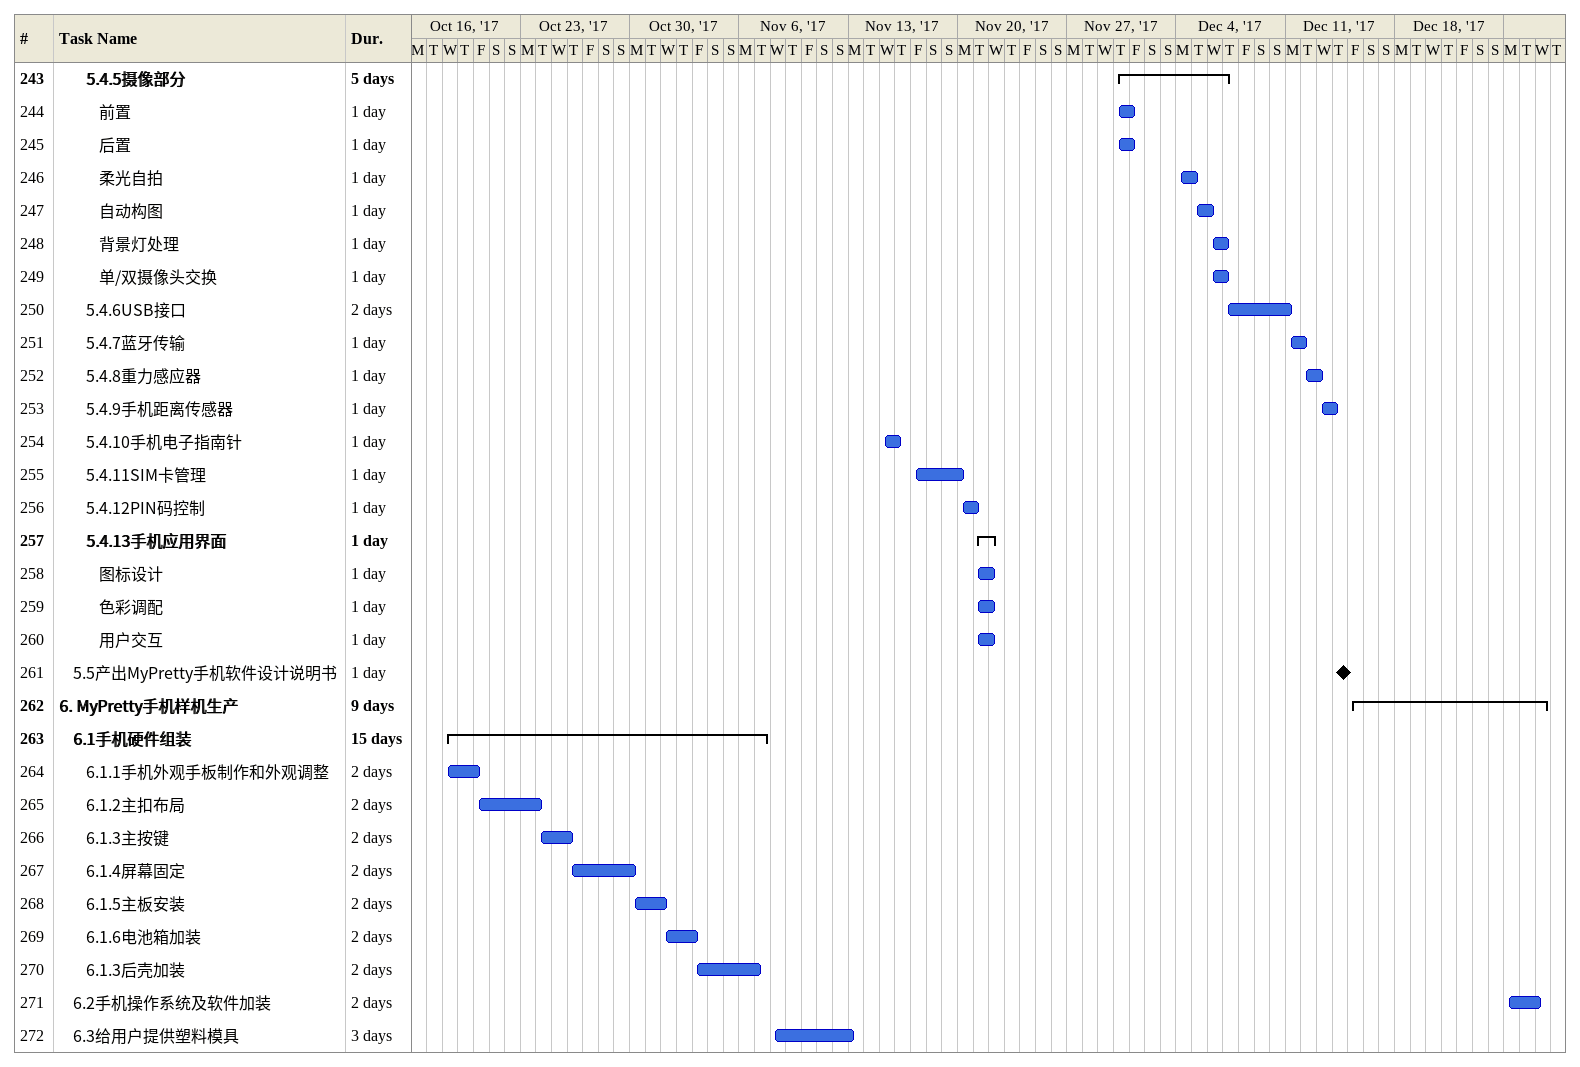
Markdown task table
| ID | Level | Task | Duration | Start | Finish |
|---|---|---|---|---|---|
| 243 | 3 | **5.4.5摄像部分** | 5d | 2017-11-30 | 2017-12-07 |
| 244 | 4 | 前置 | 1d | 2017-11-30 | 2017-12-01 |
| 245 | 4 | 后置 | 1d | 2017-11-30 | 2017-12-01 |
| 246 | 4 | 柔光自拍 | 1d | 2017-12-04 | 2017-12-05 |
| 247 | 4 | 自动构图 | 1d | 2017-12-05 | 2017-12-06 |
| 248 | 4 | 背景灯处理 | 1d | 2017-12-06 | 2017-12-07 |
| 249 | 4 | 单/双摄像头交换 | 1d | 2017-12-06 | 2017-12-07 |
| 250 | 3 | 5.4.6USB接口 | 2d | 2017-12-07 | 2017-12-11 |
| 251 | 3 | 5.4.7蓝牙传输 | 1d | 2017-12-11 | 2017-12-12 |
| 252 | 3 | 5.4.8重力感应器 | 1d | 2017-12-12 | 2017-12-13 |
| 253 | 3 | 5.4.9手机距离传感器 | 1d | 2017-12-13 | 2017-12-14 |
| 254 | 3 | 5.4.10手机电子指南针 | 1d | 2017-11-15 | 2017-11-16 |
| 255 | 3 | 5.4.11SIM卡管理 | 1d | 2017-11-17 | 2017-11-20 |
| 256 | 3 | 5.4.12PIN码控制 | 1d | 2017-11-20 | 2017-11-21 |
| 257 | 3 | **5.4.13手机应用界面** | 1d | 2017-11-21 | 2017-11-22 |
| 258 | 4 | 图标设计 | 1d | 2017-11-21 | 2017-11-22 |
| 259 | 4 | 色彩调配 | 1d | 2017-11-21 | 2017-11-22 |
| 260 | 4 | 用户交互 | 1d | 2017-11-21 | 2017-11-22 |
| 261 | 2 | 5.5产出MyPretty手机软件设计说明书 | 1d | 2017-12-14 | 2017-12-14 |
| 262 | 1 | **6. MyPretty手机样机生产** | 9d | 2017-12-15 | 2017-12-27 |
| 263 | 2 | **6.1手机硬件组装** | 15d | 2017-10-18 | 2017-11-07 |
| 264 | 3 | 6.1.1手机外观手板制作和外观调整 | 2d | 2017-10-18 | 2017-10-20 |
| 265 | 3 | 6.1.2主扣布局 | 2d | 2017-10-20 | 2017-10-24 |
| 266 | 3 | 6.1.3主按键 | 2d | 2017-10-24 | 2017-10-26 |
| 267 | 3 | 6.1.4屏幕固定 | 2d | 2017-10-26 | 2017-10-30 |
| 268 | 3 | 6.1.5主板安装 | 2d | 2017-10-30 | 2017-11-01 |
| 269 | 3 | 6.1.6电池箱加装 | 2d | 2017-11-01 | 2017-11-03 |
| 270 | 3 | 6.1.3后壳加装 | 2d | 2017-11-03 | 2017-11-07 |
| 271 | 2 | 6.2手机操作系统及软件加装 | 2d | 2017-12-25 | 2017-12-27 |
| 272 | 2 | 6.3给用户提供塑料模具 | 3d | 2017-11-08 | 2017-11-13 |
